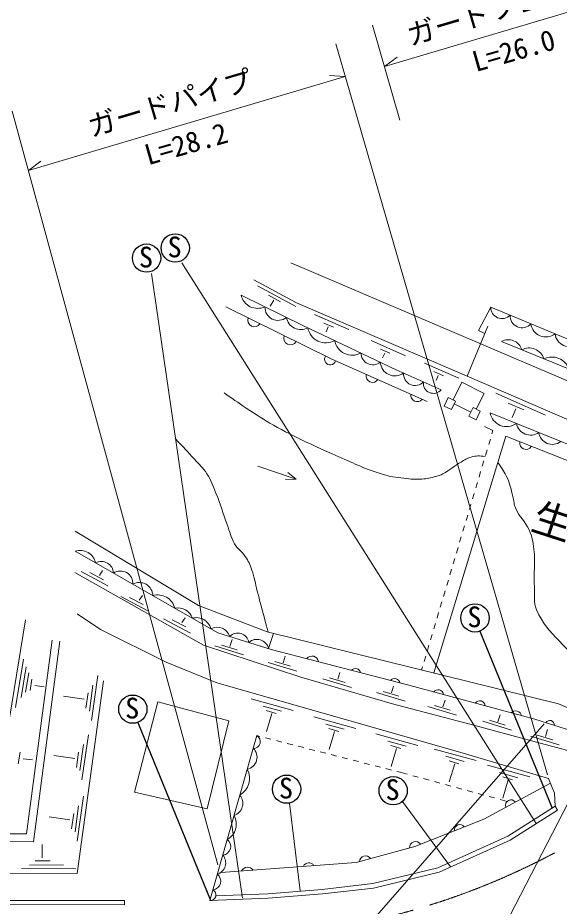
# Model space of a CAD drawing. Units: millimetres, scale not verified. Extents: x 40000 to 680000, y 20000 to 380000.
# Drawn here: x 341287 to 389142, y 262053 to 340560 of the extents above; entities that cross this region are included whole.
import ezdxf
from ezdxf.enums import TextEntityAlignment as Align

# ---------------------------------------------------------------- set-up
doc = ezdxf.new("R2010")
doc.units = ezdxf.units.MM
doc.header["$LTSCALE"] = 1000
doc.linetypes.add('CHAIN', pattern=[18.5, 12, -1.5, 3.5, -1.5])
for name, color, linetype, lineweight in [('M-BGD', 7, 'Continuous', 13), ('M-BMK', 2, 'CHAIN', 13), ('M-STR-HTXT', 7, 'Continuous', 13)]:
    doc.layers.add(name, color=color, linetype=linetype, lineweight=lineweight)
doc.layers.add('M-BMK-HTXT', color=7, linetype='Continuous')
doc.styles.add('ＭＳ ゴシック', font='')
doc.styles.get('ＭＳ ゴシック').set_extended_font_data('MS Gothic')

msp = doc.modelspace()

# ---------------------------------------------------------------- linework, layer by layer
at = {"layer": 'M-BGD'}
for p, q in [((387117, 269363), (355781, 318901)), ((365415, 318919), (394982, 306302)), ((361150, 262769), (353119, 317954)), ((365916, 315366), (362142, 317398)), ((362468, 316859), (365874, 315059)), ((361028, 316050), (366492, 313375)), ((363455, 316038), (364510, 315453)), ((363916, 315620), (363589, 315084)), ((359679, 315015), (369039, 310395)), ((381009, 308883), (365916, 315366)), ((383089, 315001), (382007, 312929)), ((414408, 301923), (383089, 315001)), ((367514, 314339), (370553, 313009)), ((366492, 313375), (374744, 309463)), ((368343, 313586), (369180, 313226)), ((368720, 313243), (368536, 312808)), ((382843, 313307), (381009, 308883)), ((382007, 312929), (382576, 312664)), ((372511, 312030), (375549, 310699)), ((413717, 299828), (384031, 311959)), ((373340, 311276), (374177, 310916)), ((373716, 310933), (373532, 310498)), ((369039, 310395), (377481, 306646)), ((374744, 309463), (378713, 307684)), ((377238, 310043), (380276, 308712)), ((378067, 309289), (378904, 308929)), ((378443, 308946), (378259, 308511)), ((396441, 302208), (381009, 308883)), ((380542, 308346), (379765, 306793)), ((382510, 307362), (380542, 308346)), ((379336, 307003), (378968, 306250)), ((379336, 307003), (379980, 306688)), ((382510, 307362), (381813, 305970)), ((383526, 307377), (387927, 305452)), ((379612, 305935), (378968, 306250)), ((379980, 306688), (379612, 305935)), ((379864, 306449), (381331, 305716)), ((384639, 306506), (386007, 305920)), ((381524, 306111), (381156, 305358)), ((381524, 306111), (382168, 305796)), ((382168, 305796), (381800, 305043)), ((383032, 305652), (408627, 295248)), ((385303, 306018), (384973, 305240)), ((381800, 305043), (381156, 305358)), ((383276, 304078), (382538, 304448)), ((383196, 303808), (383276, 304078)), ((378047, 282667), (384432, 303580)), ((382910, 302849), (383053, 303328)), ((384432, 303580), (407812, 294298)), ((382625, 301891), (382768, 302370)), ((365893, 299791), (362506, 300952)), ((382340, 300932), (382482, 301412)), ((365893, 299791), (365148, 300392)), ((382054, 299974), (382197, 300453)), ((365893, 299791), (364935, 299773)), ((381769, 299016), (381911, 299495)), ((381483, 298057), (381626, 298536)), ((381198, 297099), (381341, 297578)), ((380912, 296140), (381055, 296619)), ((380627, 295182), (380770, 295661)), ((346366, 295185), (357250, 288630)), ((380342, 294223), (380484, 294703)), ((380056, 293265), (380199, 293744)), ((346355, 293421), (358972, 286217)), ((379771, 292307), (379914, 292786)), ((346323, 291547), (357710, 285134)), ((346883, 291616), (349252, 290360)), ((347645, 291532), (348850, 290904)), ((348499, 291289), (348783, 291716)), ((379485, 291348), (379628, 291827)), ((379200, 290390), (379343, 290869)), ((378915, 289431), (379057, 289911)), ((350407, 289423), (352775, 288168)), ((351168, 289339), (352374, 288712)), ((352022, 289097), (352307, 289523)), ((378629, 288473), (378772, 288952)), ((357250, 288630), (363322, 286308)), ((339337, 271270), (341958, 287348)), ((346544, 287895), (348612, 286505)), ((354181, 287439), (356550, 286184)), ((354943, 287356), (356148, 286728)), ((355797, 287113), (356081, 287540)), ((378344, 287515), (378486, 287994)), ((378058, 286556), (378201, 287035)), ((348612, 286505), (354403, 283631)), ((358972, 286217), (363696, 284752)), ((363322, 286308), (389081, 279938)), ((363459, 284825), (363898, 286166)), ((377773, 285598), (377916, 286077)), ((342060, 268449), (344323, 285568)), ((342673, 267747), (345017, 285476)), ((357710, 285134), (366296, 282305)), ((358710, 285049), (361251, 284271)), ((359301, 285133), (360684, 284714)), ((360039, 285015), (360236, 285615)), ((377488, 284639), (377630, 285119)), ((363696, 284752), (375846, 281579)), ((341802, 283875), (341091, 279621)), ((354403, 283631), (358884, 281781)), ((363405, 283593), (365946, 282815)), ((363996, 283677), (365380, 283258)), ((364735, 283558), (364932, 284159)), ((377202, 283681), (377345, 284160)), ((342017, 283219), (341574, 280508)), ((342277, 282667), (341984, 280960)), ((369564, 282110), (369761, 282711)), ((376979, 282931), (377059, 283202)), ((342536, 282131), (342369, 281119)), ((346544, 264958), (348852, 281970)), ((348371, 282435), (347794, 278460)), ((366296, 282305), (374406, 279937)), ((368235, 282145), (370775, 281367)), ((368825, 282229), (370209, 281810)), ((342787, 281554), (343616, 281453)), ((347928, 281590), (347618, 279288)), ((358884, 281781), (380359, 275655)), ((374309, 280905), (374506, 281506)), ((375846, 281579), (386987, 278577)), ((347166, 280360), (345333, 280628)), ((347509, 280912), (347317, 279565)), ((361923, 280381), (365639, 279360)), ((372980, 280940), (375521, 280162)), ((373571, 281023), (374954, 280605)), ((353663, 280109), (351605, 272118)), ((359954, 278422), (353663, 280109)), ((362968, 279741), (364593, 279278)), ((374406, 279937), (381794, 278005)), ((377533, 279701), (380073, 278923)), ((378124, 279785), (379507, 279366)), ((378862, 279667), (379059, 280267)), ((389081, 279938), (393776, 277932)), ((363253, 279357), (364125, 279091)), ((363746, 279086), (363268, 277481)), ((367461, 278790), (371177, 277769)), ((383720, 278361), (383917, 278962)), ((358033, 270662), (359954, 278422)), ((368505, 278150), (370130, 277687)), ((381794, 278005), (387456, 276474)), ((382390, 278396), (384931, 277618)), ((382981, 278480), (384365, 278061)), ((386987, 278577), (391597, 277112)), ((347525, 277188), (346948, 273212)), ((358257, 262548), (362416, 277129)), ((362416, 277129), (362689, 277059)), ((368791, 277766), (369662, 277500)), ((369283, 277495), (368805, 275890)), ((372939, 277287), (376655, 276266)), ((387180, 277173), (388564, 276755)), ((387919, 277055), (388116, 277656)), ((363173, 276936), (363658, 276812)), ((364142, 276688), (364627, 276564)), ((365111, 276440), (365596, 276316)), ((373984, 276646), (375608, 276183)), ((386589, 277090), (389130, 276312)), ((387456, 276474), (391613, 275367)), ((341501, 275663), (341333, 274650)), ((346663, 275664), (346471, 274317)), ((347082, 276342), (346772, 274041)), ((366080, 276193), (366564, 276069)), ((367049, 275945), (367533, 275821)), ((368018, 275697), (368502, 275573)), ((374269, 276262), (375141, 275996)), ((374761, 275991), (374284, 274386)), ((378081, 275939), (381797, 274918)), ((380359, 275655), (388196, 273342)), ((341752, 275085), (342580, 274985)), ((346320, 275112), (344487, 275380)), ((368987, 275450), (369471, 275326)), ((369955, 275202), (370440, 275078)), ((370924, 274954), (371409, 274830)), ((379125, 275299), (380750, 274836)), ((379411, 274915), (380282, 274649)), ((371893, 274707), (372377, 274583)), ((372862, 274459), (373346, 274335)), ((373831, 274211), (374315, 274087)), ((379903, 274644), (379426, 273039)), ((382817, 274507), (386533, 273485)), ((374800, 273964), (375073, 273894)), ((375707, 273721), (375073, 273894)), ((376672, 273458), (376189, 273589)), ((377637, 273195), (377154, 273326)), ((383861, 273866), (385486, 273403)), ((384147, 273482), (385018, 273216)), ((384639, 273211), (384162, 271606)), ((388738, 272040), (388196, 273342)), ((378601, 272932), (378119, 273063)), ((379566, 272669), (379084, 272800)), ((380531, 272406), (380049, 272537)), ((382471, 269752), (388368, 272929)), ((347102, 271769), (346524, 267794)), ((351605, 272118), (358033, 270662)), ((381496, 272143), (381013, 272274)), ((382461, 271880), (381978, 272011)), ((383425, 271617), (382943, 271748)), ((388791, 270887), (388738, 272040)), ((346658, 270924), (346348, 268622)), ((365301, 271174), (366240, 263428)), ((375290, 271319), (379544, 265528)), ((384542, 271312), (383908, 271485)), ((384602, 268255), (388791, 270887)), ((388791, 270887), (389003, 270548)), ((346239, 270246), (346047, 268898)), ((384792, 267902), (389003, 270548)), ((345896, 269693), (344063, 269961)), ((376386, 267345), (382471, 269752)), ((240734, 268873), (342060, 268449)), ((241452, 268170), (342673, 267747)), ((378401, 265450), (384602, 268255)), ((378532, 265071), (384792, 267902)), ((343457, 266336), (343452, 267502)), ((371196, 265927), (376386, 267345)), ((341624, 265387), (346416, 265371)), ((342324, 265696), (345318, 265710)), ((342836, 266065), (344156, 266060)), ((359247, 265043), (371196, 265927)), ((372670, 264056), (378401, 265450)), ((244558, 265129), (346544, 264958)), ((372741, 263662), (378532, 265071)), ((368191, 263534), (372670, 264056)), ((358790, 262969), (363397, 263151)), ((363397, 263151), (368191, 263534)), ((363421, 262751), (368230, 263136)), ((368230, 263136), (372741, 263662)), ((244970, 262383), (350722, 262180)), ((244971, 262751), (350723, 262548)), ((350723, 262548), (350722, 262180)), ((358257, 262548), (363421, 262751))]:
    msp.add_line(p, q, dxfattribs=at)
at = {"layer": 'M-BGD', "lineweight": 25}
for p, q in [((382137, 286361), (388529, 270717)), ((351896, 278297), (358287, 262652))]:
    msp.add_line(p, q, dxfattribs=at)
for centre in [(355201, 320217), (352669, 319321), (381697, 287531), (351455, 279467), (365047, 272398), (374466, 272260)]:
    msp.add_circle(centre, 1250, dxfattribs=at)
at = {"layer": 'M-BGD'}
for centre, radius, start, end in [((362491, 316376), 1499, 192.56482, 295.26398), ((364298, 314987), 1167, 178.3693, 309.4595), ((384080, 314966), 992, 178.00662, 316.66559), ((362193, 313845), 586, 160.00656, 327.45707), ((366303, 314291), 1280, 189.2164, 298.93947), ((385855, 314225), 1056, 176.72106, 317.95115), ((387967, 313693), 1339, 187.49756, 307.17465), ((365393, 312249), 597, 158.44727, 329.01637), ((368506, 313445), 1608, 189.78818, 299.47701), ((390010, 312745), 1240, 185.54997, 309.12223), ((370838, 312304), 1563, 189.54854, 299.71665), ((384633, 310853), 1259, 17.01304, 118.53214), ((372664, 310948), 1051, 180.05206, 309.21313), ((386482, 310032), 1353, 17.06147, 118.48371), ((368902, 310382), 496, 145.34574, 343.87861), ((374619, 310209), 1293, 183.30094, 306.73439), ((388478, 308913), 1671, 20.67904, 114.86614), ((372645, 308905), 569, 166.36585, 325.73964), ((376397, 309071), 1009, 174.27268, 317.45982), ((378032, 308270), 899, 172.4041, 319.32841), ((376597, 307229), 587, 173.3409, 318.76459), ((384493, 305919), 1485, 190.34593, 305.41288), ((386608, 304963), 1280, 191.47844, 304.28038), ((388532, 304073), 1214, 187.94507, 307.81374), ((386200, 302975), 553, 167.73677, 328.95725), ((346803, 292099), 1395, 11.84307, 108.70839), ((348677, 291449), 1066, 2.0561, 118.49536), ((350359, 290567), 1108, 356.73747, 123.81399), ((352044, 289472), 1182, 1.24908, 119.30238), ((353659, 287999), 1561, 14.44621, 106.10525), ((355451, 287078), 1340, 18.47977, 102.07169), ((357081, 286240), 1312, 14.65005, 105.90141), ((358898, 285538), 1170, 17.74001, 117.90105), ((360722, 285191), 998, 10.32815, 135.19979), ((362414, 284558), 1079, 14.34001, 131.18793), ((367298, 283591), 564, 7.61641, 143.11453), ((371123, 282565), 486, 14.84207, 135.88887), ((374591, 281670), 498, 12.72912, 138.00182), ((378435, 280708), 474, 5.60158, 144.23521), ((382118, 279725), 480, 4.19354, 145.64325), ((385290, 278775), 536, 12.71289, 137.12389), ((388300, 278053), 419, 356.4023, 148.32665), ((362118, 276606), 603, 267.81806, 60.34488), ((361368, 275216), 1071, 280.88189, 47.28105), ((360057, 273357), 1715, 300.09493, 28.06801), ((360040, 271148), 1138, 288.59926, 39.56368), ((384883, 270978), 477, 36.05227, 200.56919), ((359040, 269309), 1561, 298.97562, 29.18733), ((380356, 268801), 466, 34.78121, 188.38074), ((359352, 267329), 758, 274.00797, 54.15497), ((376460, 267205), 561, 37.93118, 179.23332), ((358608, 265882), 1054, 287.26568, 40.89726), ((372022, 265964), 530, 35.39199, 175.16147), ((361597, 264895), 602, 36.43444, 152.03158), ((367006, 265399), 499, 30.07429, 158.39173), ((358470, 264263), 760, 274.55966, 53.60328), ((358288, 263056), 510, 266.52476, 61.63818)]:
    msp.add_arc(centre, radius, start, end, dxfattribs=at)
for points, knots in [([(382599, 301802), (382060, 301844), (381820, 301880), (381354, 301741), (380984, 301630), (380799, 301502), (380467, 301305), (379817, 300920), (379508, 300613), (378845, 300251), (378628, 300132), (378486, 300105), (378248, 300037), (377769, 299901), (377493, 299819), (376996, 299796), (376273, 299762), (375866, 299817), (375146, 299895), (374429, 299973), (374027, 300061), (373339, 300279), (371752, 300782), (370916, 301218), (369394, 301894), (367356, 302799), (366205, 303296), (364243, 304356), (363255, 304889), (362736, 305250), (361796, 305864), (360892, 306454), (360600, 306660), (359519, 307429)], [0, 0, 0, 0, 1, 1, 1, 2, 2, 2, 3, 3, 3, 4, 4, 4, 5, 5, 5, 6, 6, 6, 7, 7, 7, 8, 8, 8, 9, 9, 9, 10, 10, 10, 11, 11, 11, 11]), ([(363410, 286286), (362943, 288044), (362824, 288486), (362456, 289898), (362266, 290625), (362221, 291051), (361972, 291760), (361799, 292255), (361679, 292531), (361392, 292969), (361079, 293446), (360726, 293584), (360448, 294082), (360103, 294701), (360042, 295111), (359795, 295775), (359393, 296856), (359246, 297491), (358804, 298557), (358520, 299240), (358406, 299653), (358005, 300274), (357646, 300831), (357334, 301061), (356893, 301556), (356248, 302280), (356026, 302505), (355200, 303370)], [0, 0, 0, 0, 1, 1, 1, 2, 2, 2, 3, 3, 3, 4, 4, 4, 5, 5, 5, 6, 6, 6, 7, 7, 7, 8, 8, 8, 9, 9, 9, 9]), ([(397674, 282477), (396886, 282550), (396665, 282582), (396021, 282674), (394820, 282846), (394155, 283000), (392976, 283286), (392235, 283466), (391786, 283512), (391112, 283869), (390243, 284330), (389845, 284754), (389163, 285463), (388234, 286429), (387698, 287017), (387143, 288237), (386819, 288949), (386999, 289449), (386943, 290229), (386850, 291546), (387085, 292303), (386890, 293609), (386789, 294280), (386787, 294690), (386488, 295299), (386103, 296086), (385655, 296399), (385292, 297196), (385115, 297586), (385163, 297853), (385049, 298267), (384876, 298900), (384827, 299276), (384556, 299874), (384296, 300447), (384147, 300659), (383721, 301252)], [0, 0, 0, 0, 1, 1, 1, 2, 2, 2, 3, 3, 3, 4, 4, 4, 5, 5, 5, 6, 6, 6, 7, 7, 7, 8, 8, 8, 9, 9, 9, 10, 10, 10, 11, 11, 11, 12, 12, 12, 12])]:
    msp.add_open_spline(points, degree=3, knots=knots, dxfattribs=at)
at = {"layer": 'M-BMK'}
msp.add_arc((358434, 323680), 64474, 270.91311, 316.4939, dxfattribs=at)
at = {"layer": 'M-STR-HTXT'}
for p, q in [((373699, 336259), (395964, 342836)), ((375069, 331506), (372650, 339899)), ((388092, 273677), (369398, 338249)), ((373699, 336259), (374812, 337081)), ((342221, 327074), (370228, 335382)), ((370228, 335382), (368847, 335465)), ((358959, 265706), (340798, 332293)), ((342221, 327074), (343333, 327896)), ((387803, 278165), (355859, 241627)), ((392591, 276359), (370020, 232708))]:
    msp.add_line(p, q, dxfattribs=at)

# ---------------------------------------------------------------- texts
at = {"layer": 'M-BGD', "style": 'ＭＳ ゴシック'}
for p in [(354523, 318844), (351990, 317947), (381018, 286158), (350777, 278093), (364368, 271024), (373788, 270886)]:
    msp.add_text('S', height=1833, dxfattribs=at).set_placement(p, align=Align.BOTTOM_LEFT)
at = {"layer": 'M-BMK-HTXT', "insert": (394270, 292544), "char_height": 2566, "attachment_point": 8, "rotation": 342.044, "style": 'ＭＳ ゴシック'}
msp.add_mtext('\\T1.57;生雲川', dxfattribs=at)
at = {"layer": 'M-STR-HTXT', "style": 'ＭＳ ゴシック'}
for s, p in [('ガードフェンス', (384547, 340046)), ('ガードパイプ', (355150, 331623))]:
    msp.add_text(s, height=1833, rotation=16.523, dxfattribs=at).set_placement(p, align=Align.BOTTOM_CENTER)
for s, p in [('L=26.0', (381920, 335229)), ('L=28.2', (352961, 326991))]:
    msp.add_text(s, height=1833, rotation=15.967, dxfattribs=at).set_placement(p, align=Align.BOTTOM_LEFT)

doc.saveas('drawing.dxf')
